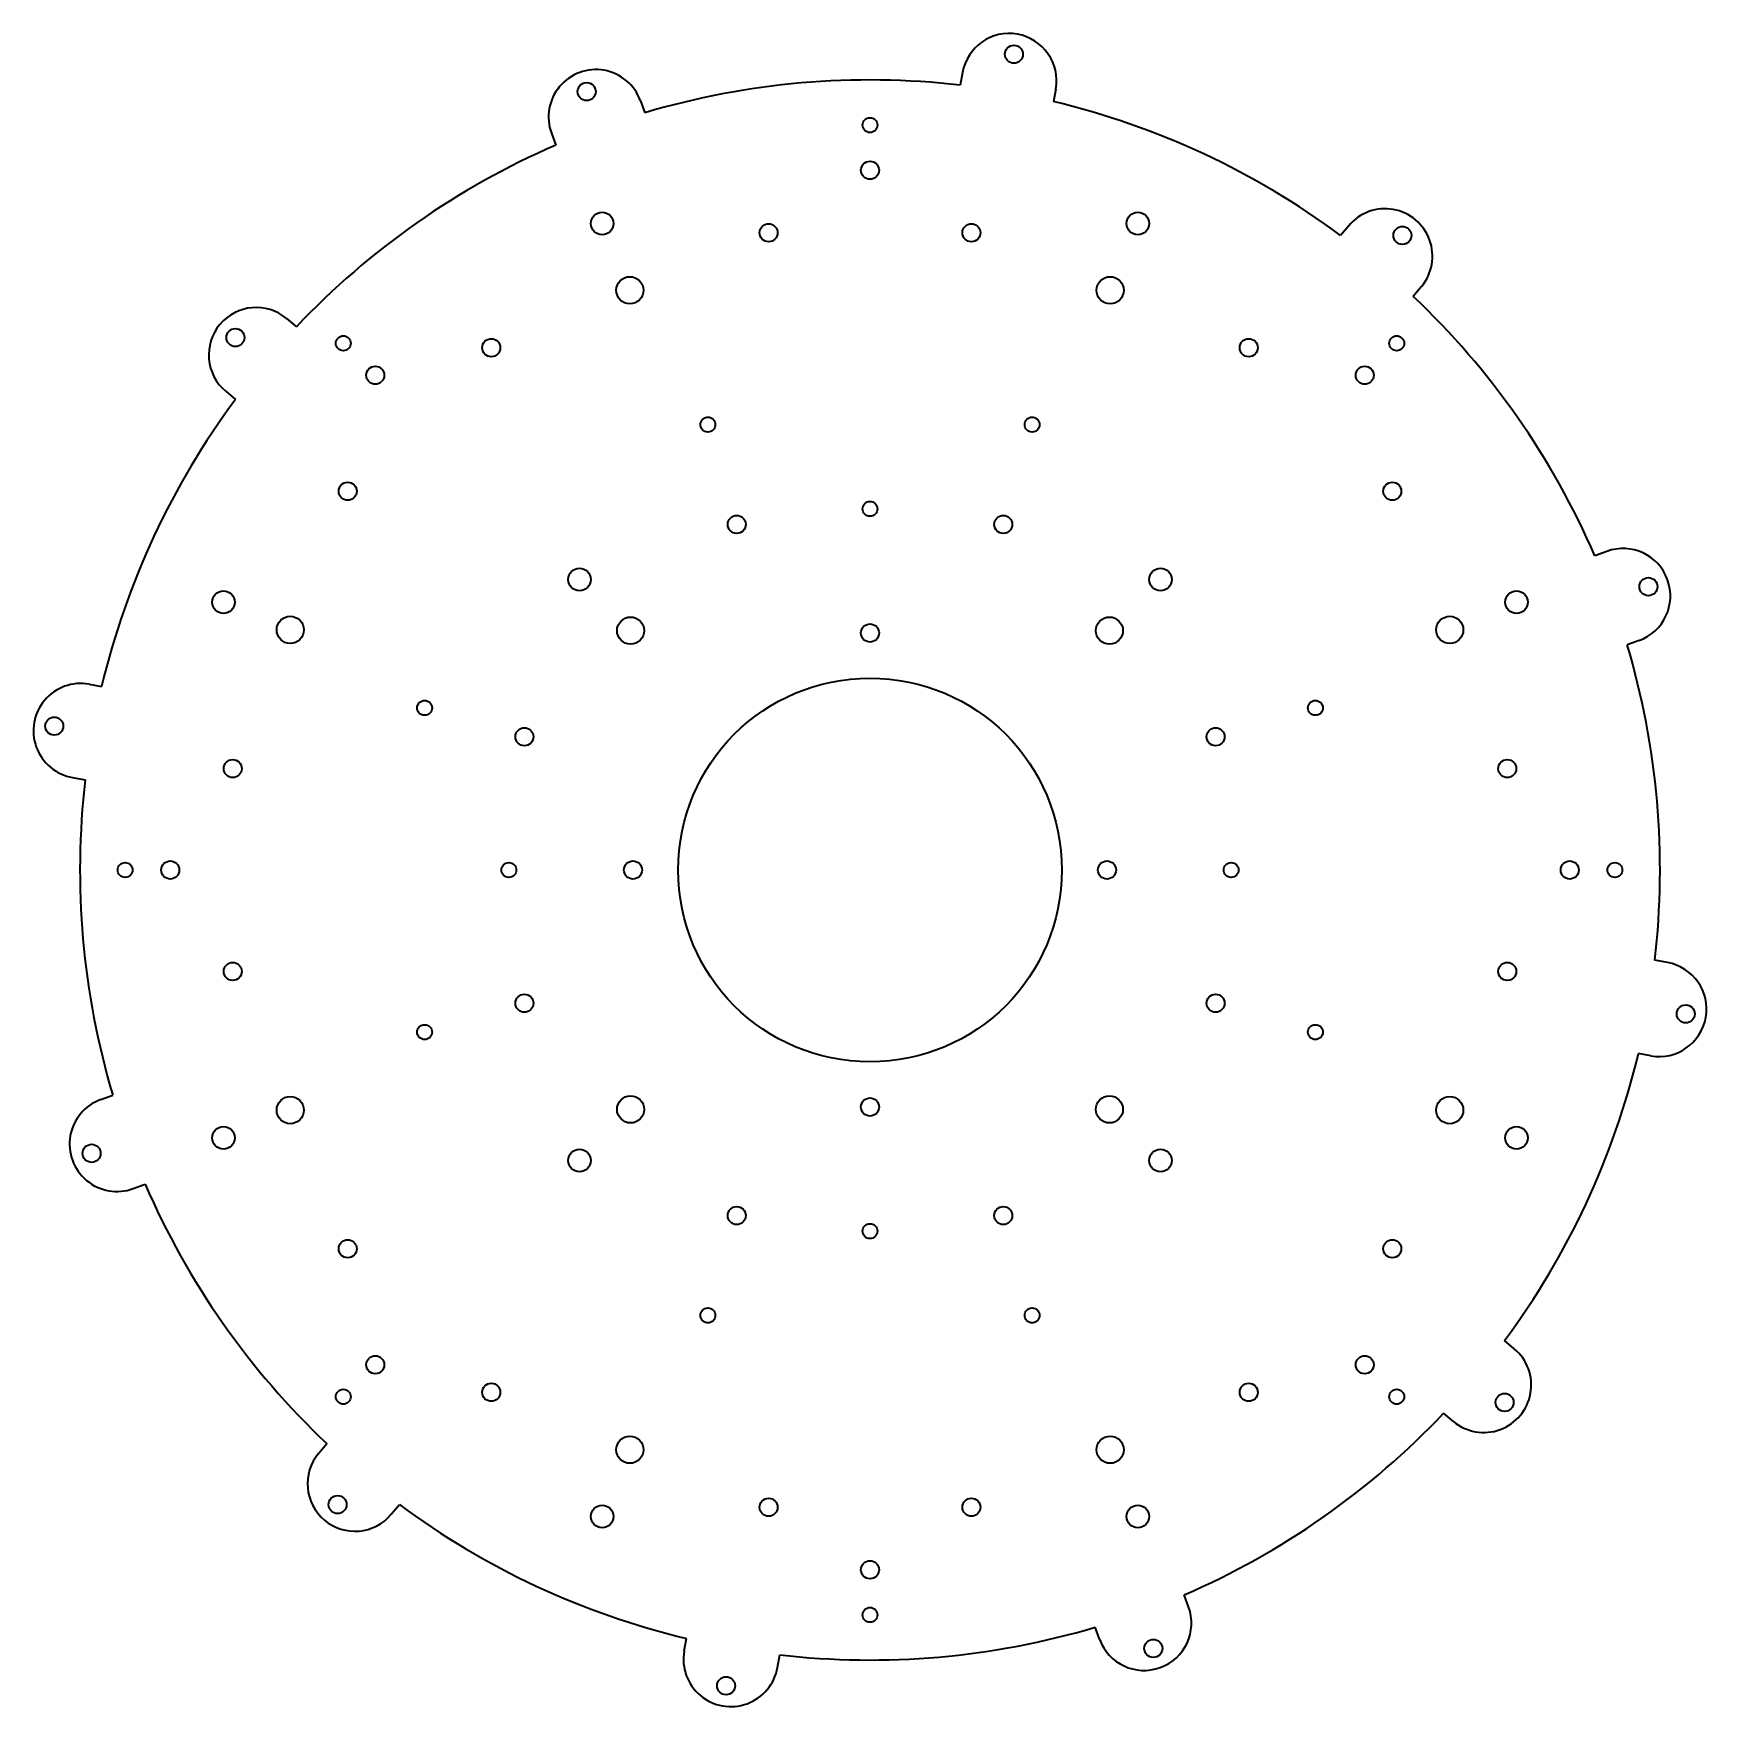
# Model space of a CAD drawing. Extents: x -80 to 290, y -37 to 334.
import ezdxf

# ---------------------------------------------------------------- set-up
doc = ezdxf.new("R2010")
doc.units = 0

msp = doc.modelspace()

# ---------------------------------------------------------------- linework, layer by layer
at = {"color": 7, "lineweight": 35, "ltscale": 0.070382}
for p, q in [((125.482071, 325.126678), (124.993202, 322.354187)), ((54.158195, 318.886658), (55.121082, 316.24115)), ((146.163025, 321.480072), (145.674164, 318.70755)), ((34.424652, 311.704224), (35.387535, 309.058716)), ((211.051331, 291.222168), (209.241699, 289.065521)), ((227.138275, 277.723633), (225.328644, 275.566986)), ((-24.223618, 270.638275), (-22.066986, 268.828644)), ((-37.722153, 254.551331), (-35.565521, 252.741699)), ((268.204224, 219.075348), (265.558716, 218.112457)), ((275.386658, 199.341797), (272.74115, 198.378922)), ((-67.980072, 189.663025), (-65.20755, 189.174164)), ((-71.626678, 168.982071), (-68.854172, 168.493195)), ((281.626678, 128.017929), (278.854187, 128.506805)), ((277.980072, 107.336967), (275.20755, 107.825836)), ((-65.386658, 97.658195), (-62.74115, 98.621078)), ((-58.204224, 77.924652), (-55.558731, 78.887535)), ((247.722153, 42.448669), (245.565521, 44.258293)), ((234.223618, 26.361732), (232.066986, 28.171364)), ((-17.138268, 19.276382), (-15.328636, 21.433014)), ((-1.051331, 5.777847), (0.758293, 7.934479)), ((175.575348, -14.704224), (174.612457, -12.058731)), ((63.836967, -24.480072), (64.325836, -21.70755)), ((155.841797, -21.886658), (154.878922, -19.24115)), ((84.517929, -28.126678), (85.006798, -25.354172))]:
    msp.add_line(p, q, dxfattribs=at)
at = {"color": 7, "lineweight": 35}
for centre, radius in [((136.864441, 329.212219), 2), ((42.239304, 320.933594), 2), ((105, 313.5), 1.65), ((105, 303.5), 2), ((45.684067, 291.701324), 2.5), ((164.315933, 291.701324), 2.5), ((82.526001, 289.643494), 2), ((127.473999, 289.643494), 2), ((222.951523, 289.069153), 2), ((51.807003, 276.91925), 3), ((158.192993, 276.91925), 3), ((-35.569153, 266.451538), 2), ((-11.672623, 265.172607), 1.65), ((21.088005, 264.195038), 2), ((188.911987, 264.195038), 2), ((221.672623, 265.172607), 1.65), ((-4.601555, 258.101563), 2), ((214.601563, 258.101563), 2), ((69.087891, 247.167725), 1.65), ((140.912109, 247.167725), 1.65), ((-10.69503, 232.411987), 2), ((220.695038, 232.411987), 2), ((105, 228.5), 1.65), ((75.478294, 225.044312), 2), ((134.521713, 225.044312), 2), ((40.653282, 212.84671), 2.5), ((169.34671, 212.84671), 2.5), ((277.433594, 211.260696), 2), ((-38.201324, 207.815933), 2.5), ((248.201324, 207.815933), 2.5), ((-23.41925, 201.692993), 3), ((51.966991, 201.533005), 3), ((158.033005, 201.533005), 3), ((233.41925, 201.692993), 3), ((105, 201), 2), ((105, 148.5), 42.5), ((6.332275, 184.412109), 1.65), ((203.667725, 184.412109), 1.65), ((-75.712219, 180.364441), 2), ((28.455688, 178.021713), 2), ((181.544312, 178.021713), 2), ((-36.143478, 170.973999), 2), ((246.143478, 170.973999), 2), ((-60, 148.5), 1.65), ((-50, 148.5), 2), ((25, 148.5), 1.65), ((52.5, 148.5), 2), ((157.5, 148.5), 2), ((185, 148.5), 1.65), ((260, 148.5), 2), ((270, 148.5), 1.65), ((-36.143478, 126.026001), 2), ((246.143478, 126.026001), 2), ((28.455688, 118.978294), 2), ((181.544312, 118.978294), 2), ((285.712219, 116.635559), 2), ((6.332275, 112.587891), 1.65), ((203.667725, 112.587891), 1.65), ((-23.41925, 95.307007), 3), ((51.966991, 95.466995), 3), ((105, 96), 2), ((158.033005, 95.466995), 3), ((233.41925, 95.307007), 3), ((-38.201324, 89.184067), 2.5), ((248.201324, 89.184067), 2.5), ((-67.433594, 85.739304), 2), ((40.653282, 84.153282), 2.5), ((169.34671, 84.153282), 2.5), ((75.478294, 71.955688), 2), ((134.521713, 71.955688), 2), ((105, 68.5), 1.65), ((-10.69503, 64.588005), 2), ((220.695038, 64.588005), 2), ((69.087891, 49.832275), 1.65), ((140.912109, 49.832275), 1.65), ((-4.601555, 38.898445), 2), ((214.601563, 38.898445), 2), ((-11.672623, 31.827377), 1.65), ((21.088005, 32.80497), 2), ((188.911987, 32.80497), 2), ((221.672623, 31.827377), 1.65), ((245.569153, 30.548477), 2), ((51.807003, 20.08075), 3), ((158.192993, 20.08075), 3), ((-12.951523, 7.930847), 2), ((45.684067, 5.298676), 2.5), ((82.526001, 7.356522), 2), ((127.473999, 7.356522), 2), ((164.315933, 5.298676), 2.5), ((105, -6.5), 2), ((105, -16.5), 1.65), ((167.760696, -23.933594), 2), ((73.135559, -32.212219), 2)]:
    msp.add_circle(centre, radius, dxfattribs=at)
for centre, radius, start, end in [((135.822556, 323.303375), 10.5, 349.999999, 169.999993), ((44.291424, 315.295441), 10.5, 20.000001, 200.000005), ((105, 148.5), 175, 83.439811, 106.560185), ((105, 148.5), 175, 53.439813, 76.560185), ((105, 148.5), 175, 113.439812, 136.560193), ((219.094803, 284.4729), 10.5, 319.999998, 139.999999), ((105, 148.5), 175, 23.439812, 46.560187), ((-30.972885, 262.594788), 10.5, 50, 229.999999), ((105, 148.5), 175, 143.439819, 166.560187), ((271.795441, 209.208572), 10.5, 290, 109.999999), ((105, 148.5), 175, 353.439812, 16.560188), ((-69.803375, 179.322556), 10.5, 79.999998, 259.999999), ((105, 148.5), 175, 173.439813, 196.560185), ((279.803375, 117.677444), 10.5, 259.999999, 79.999998), ((105, 148.5), 175, 323.439814, 346.560186), ((-61.795441, 87.791428), 10.5, 109.999999, 290), ((105, 148.5), 175, 203.439811, 226.560192), ((240.972885, 34.405197), 10.5, 229.999999, 50), ((105, 148.5), 175, 293.439813, 316.560188), ((-9.094803, 12.527115), 10.5, 139.999999, 319.999998), ((105, 148.5), 175, 233.439819, 256.560186), ((165.708572, -18.295441), 10.5, 200.000005, 20.000001), ((105, 148.5), 175, 263.439813, 286.560187), ((74.177444, -26.303375), 10.5, 169.999993, 349.999999)]:
    msp.add_arc(centre, radius, start, end, dxfattribs=at)

doc.saveas('drawing.dxf')
